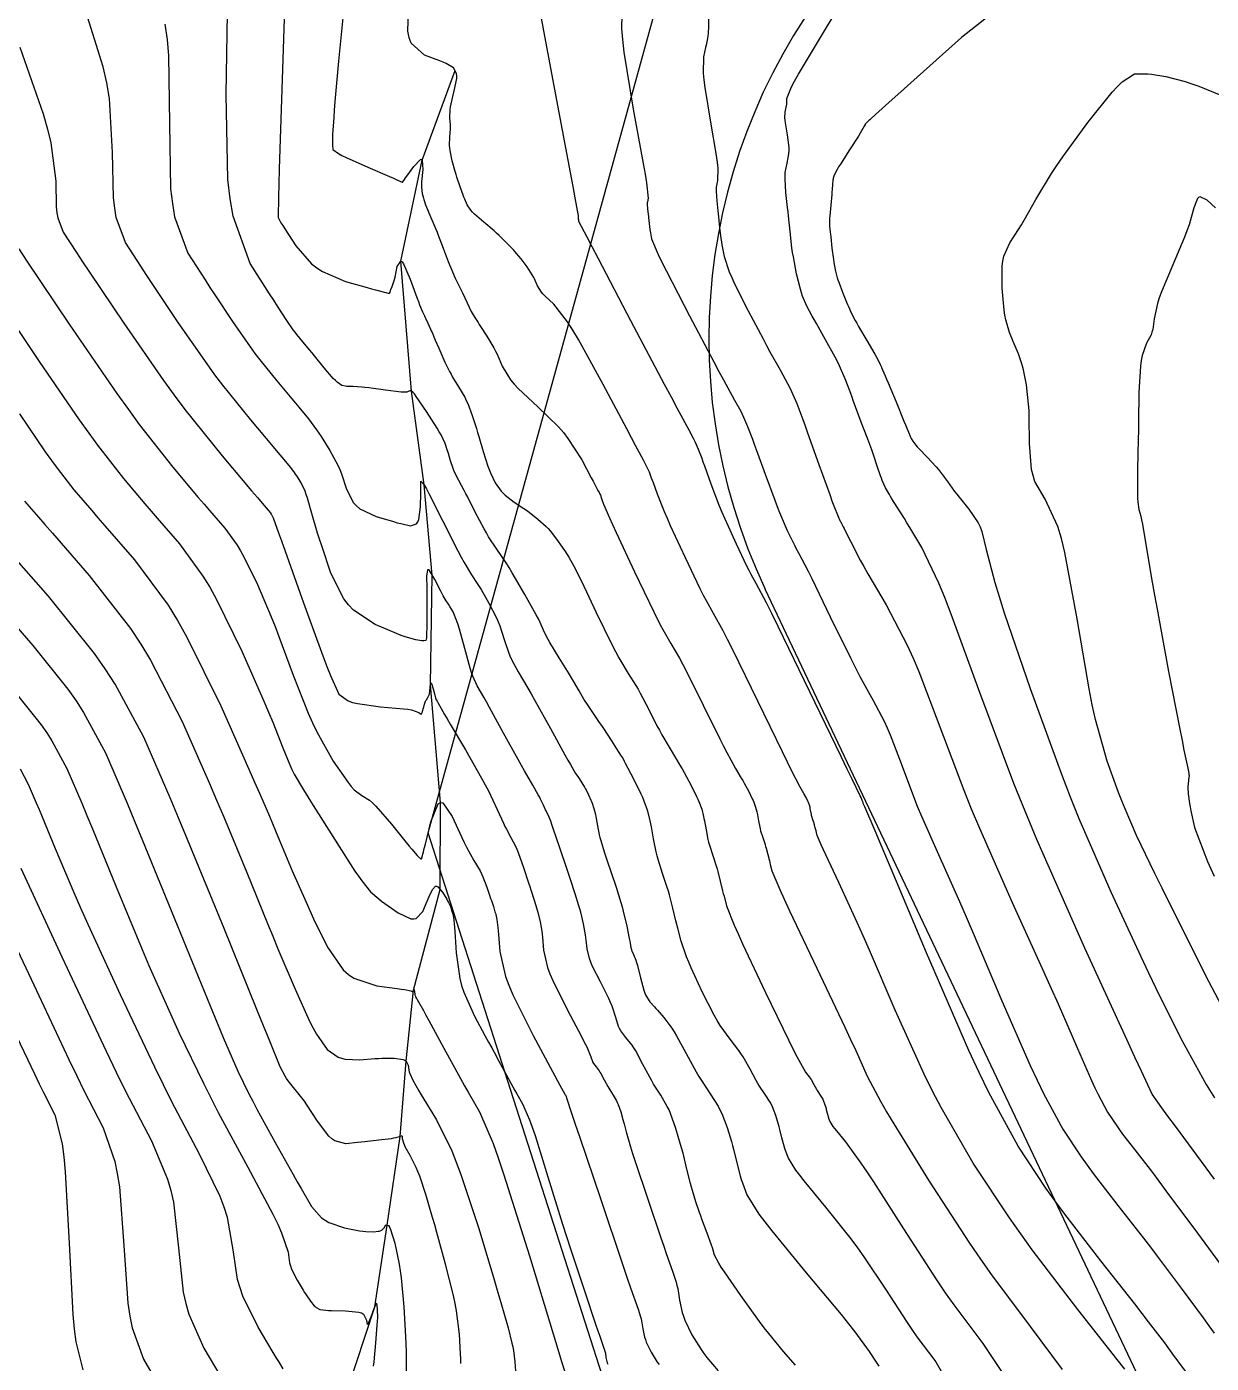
# Model space of a CAD drawing. Header units: metres. Extents: x 837475 to 838479, y 1189012 to 1191015.
# Drawn here: x 837683 to 837764.1, y 1190021.7 to 1190113.1 of the extents above; entities that cross this region are included whole.
import ezdxf

# ---------------------------------------------------------------- set-up
doc = ezdxf.new("R2010")
doc.units = ezdxf.units.M
doc.header["$LTSCALE"] = 0.3
for name, color, linetype in [('CORREDORVIA', 70, 'Continuous'), ('COTAS 10', 1, 'Continuous'), ('COTAS INT', 252, 'Continuous'), ('DRENAJE', 5, 'Continuous'), ('VIA2', 121, 'Continuous')]:
    doc.layers.add(name, color=color, linetype=linetype)

msp = doc.modelspace()

# ---------------------------------------------------------------- linework, layer by layer
at = {"layer": 'CORREDORVIA'}
msp.add_lwpolyline([(837910.67578, 1191000.96488), (838157.033, 1190996.193), (838237.174, 1190821.339), (838237.001, 1190602.875), (838240.0305, 1190437.1985), (838223.5365, 1190366.2715), (838212.196, 1190288.9195), (838227.642, 1189916.876), (838080.482, 1189451.8445), (837860.4834, 1189307.12351), (837593.19071, 1189234.39948), (837744.4868, 1189686.6093), (837750.277, 1189933.973), (837710.4905, 1190057.959), (837731.595, 1190134.414), (837885.383, 1190229.429), (837983.18356, 1190344.11971), (837817.55386, 1190502.18733), (837798.03286, 1190660.16958), (837963.57418, 1190795.98182)], close=True, dxfattribs=at)
at = {"layer": 'COTAS 10'}
for points in [[(837692.484, 1190113.311), (837692.623, 1190112.263), (837692.726, 1190111.143), (837692.787, 1190106.508), (837692.872, 1190102.048), (837692.989, 1190101.038), (837693.146, 1190100.125), (837694.053, 1190097.643), (837695.234, 1190095.801), (837695.564, 1190095.293), (837695.896, 1190094.785), (837697.108, 1190092.957), (837698.316, 1190091.225), (837698.645, 1190090.777), (837698.972, 1190090.344), (837700.135, 1190088.893), (837701.166, 1190087.668), (837701.41, 1190087.376), (837701.636, 1190087.105), (837702.303, 1190086.296), (837702.863, 1190085.555), (837703.022, 1190085.326), (837703.182, 1190085.088), (837703.774, 1190084.142), (837704.313, 1190083.121), (837704.44, 1190082.834), (837704.557, 1190082.546), (837704.898, 1190081.493), (837705.381, 1190080.558), (837705.588, 1190080.344), (837705.826, 1190080.15), (837706.948, 1190079.611), (837708.115, 1190079.263), (837708.381, 1190079.189), (837708.622, 1190079.125), (837709.288, 1190078.974), (837709.7, 1190079.122), (837709.781, 1190079.246), (837709.848, 1190079.406), (837709.971, 1190080.287), (837709.994, 1190081.235), (837709.998, 1190081.438), (837710, 1190081.615), (837710, 1190082.041), (837710.226, 1190081.777), (837710.371, 1190081.52), (837710.552, 1190081.182), (837711.504, 1190079.295), (837712.527, 1190077.265), (837712.752, 1190076.836), (837712.952, 1190076.466), (837713.465, 1190075.613), (837713.86, 1190075.028), (837713.986, 1190074.827), (837714.119, 1190074.609), (837714.659, 1190073.681), (837715.175, 1190072.67), (837715.293, 1190072.4), (837715.4, 1190072.134), (837715.698, 1190071.208), (837715.984, 1190070.32), (837716.084, 1190070.078), (837716.193, 1190069.837), (837716.663, 1190068.981), (837717.322, 1190067.871), (837717.551, 1190067.47), (837717.8, 1190067.03), (837718.866, 1190065.101), (837719.858, 1190063.297), (837720.059, 1190062.936), (837720.23, 1190062.633), (837720.581, 1190062.039), (837720.735, 1190061.816), (837720.781, 1190061.747), (837720.829, 1190061.676), (837721.012, 1190061.394), (837721.2, 1190061.083), (837721.251, 1190060.994), (837721.302, 1190060.903), (837721.479, 1190060.563), (837721.64, 1190060.208), (837721.68, 1190060.107), (837721.717, 1190060.005), (837721.836, 1190059.63), (837721.938, 1190059.215), (837721.965, 1190059.089), (837721.991, 1190058.957), (837722.081, 1190058.44), (837722.205, 1190057.833), (837722.252, 1190057.645), (837722.306, 1190057.448), (837722.546, 1190056.665), (837722.839, 1190055.783), (837722.926, 1190055.523), (837723.015, 1190055.257), (837723.356, 1190054.242), (837723.684, 1190053.189), (837723.765, 1190052.9), (837723.842, 1190052.612), (837724.085, 1190051.579), (837724.259, 1190050.731), (837724.293, 1190050.56), (837724.32, 1190050.416), (837724.368, 1190050.126), (837724.401, 1190049.985), (837724.419, 1190049.936), (837724.442, 1190049.882), (837724.557, 1190049.651), (837724.714, 1190049.247), (837724.763, 1190049.084), (837724.814, 1190048.899), (837725.02, 1190048.047), (837725.253, 1190047.19), (837725.322, 1190047.002), (837725.392, 1190046.835), (837725.66, 1190046.408), (837725.979, 1190046.066), (837726.082, 1190045.952), (837726.191, 1190045.83), (837726.636, 1190045.32), (837727.164, 1190044.6), (837727.325, 1190044.345), (837727.493, 1190044.067), (837728.154, 1190042.861), (837728.834, 1190041.609), (837729.015, 1190041.301), (837729.192, 1190041.01), (837729.802, 1190040.098), (837730.337, 1190039.259), (837730.465, 1190039.014), (837730.586, 1190038.763), (837730.953, 1190037.811), (837731.245, 1190036.836), (837731.319, 1190036.572), (837731.39, 1190036.31), (837731.619, 1190035.382), (837731.852, 1190034.49), (837731.926, 1190034.251), (837732.003, 1190034.015), (837732.312, 1190033.188), (837733.138, 1190031.882), (837733.54, 1190031.344), (837734.017, 1190030.728), (837736.369, 1190027.868), (837738.762, 1190024.996), (837739.264, 1190024.374), (837739.698, 1190023.827), (837740.688, 1190022.476), (837741.206, 1190021.678), (837741.342, 1190021.48)], [(837762.477, 1190020.911), (837761.925, 1190021.675), (837761.758, 1190021.904), (837761.585, 1190022.14), (837760.911, 1190023.059), (837759.804, 1190024.508), (837759.358, 1190025.08), (837758.853, 1190025.725), (837756.523, 1190028.67), (837753.999, 1190031.959), (837753.37, 1190032.821), (837752.773, 1190033.662), (837750.868, 1190036.523), (837748.868, 1190040.208), (837748.21, 1190041.569), (837747.507, 1190043.078), (837744.591, 1190049.755), (837741.991, 1190055.936), (837741.488, 1190057.132), (837741.078, 1190058.104), (837740.378, 1190059.755), (837740.297, 1190059.938), (837740.277, 1190059.986), (837740.258, 1190060.032), (837740.199, 1190060.189), (837740.148, 1190060.325), (837740.133, 1190060.359), (837740.119, 1190060.391), (837740.067, 1190060.49), (837739.507, 1190061.636), (837739.172, 1190062.327), (837738.759, 1190063.181), (837736.621, 1190067.615), (837734.447, 1190072.094), (837734.013, 1190072.976), (837733.651, 1190073.703), (837732.948, 1190075.035), (837732.599, 1190075.642), (837732.461, 1190075.911), (837732.304, 1190076.224), (837731.587, 1190077.722), (837730.815, 1190079.436), (837730.624, 1190079.886), (837730.443, 1190080.326), (837729.87, 1190081.823), (837729.427, 1190083.057), (837729.328, 1190083.331), (837729.239, 1190083.575), (837729.002, 1190084.209), (837728.798, 1190084.678), (837728.73, 1190084.819), (837728.657, 1190084.964), (837728.351, 1190085.525), (837727.535, 1190087.031), (837727.141, 1190087.771), (837726.673, 1190088.652), (837724.377, 1190093.002), (837722.144, 1190097.249), (837721.717, 1190098.064), (837721.373, 1190098.723), (837720.819, 1190099.803), (837720.808, 1190099.863), (837720.805, 1190099.88), (837720.803, 1190099.896), (837720.796, 1190099.954), (837720.79, 1190100.009), (837720.789, 1190100.025), (837720.787, 1190100.04), (837720.781, 1190100.093), (837720.778, 1190100.142), (837720.778, 1190100.153), (837720.779, 1190100.164), (837720.786, 1190100.198), (837720.565, 1190101.43), (837720.422, 1190102.196), (837720.244, 1190103.147), (837719.307, 1190108.115), (837718.36, 1190113.109), (837718.176, 1190114.076)], [(837766.788, 1190042.345), (837763.922, 1190047.784), (837761.296, 1190053.027), (837760.726, 1190054.176), (837760.225, 1190055.195), (837758.982, 1190057.784), (837758.188, 1190059.619), (837757.969, 1190060.161), (837757.751, 1190060.719), (837756.965, 1190062.861), (837756.174, 1190065.72), (837755.951, 1190066.729), (837755.727, 1190067.833), (837754.908, 1190072.61), (837754.069, 1190077.148), (837753.833, 1190078.102), (837753.595, 1190078.924), (837752.724, 1190080.803), (837752.022, 1190082.01), (837751.892, 1190082.41), (837751.789, 1190082.838), (837751.647, 1190084.621), (837751.637, 1190086.433), (837751.618, 1190086.879), (837751.592, 1190087.301), (837751.436, 1190088.625), (837751.23, 1190089.66), (837751.172, 1190089.9), (837751.114, 1190090.12), (837750.901, 1190090.744), (837750.674, 1190091.268), (837750.607, 1190091.425), (837750.538, 1190091.587), (837750.273, 1190092.214), (837750.028, 1190093.078), (837749.972, 1190093.389), (837749.92, 1190093.732), (837749.775, 1190095.23), (837749.788, 1190096.745), (837749.836, 1190097.098), (837749.904, 1190097.422), (837750.311, 1190098.353), (837750.908, 1190099.258), (837751.096, 1190099.567), (837751.293, 1190099.9), (837752.087, 1190101.312), (837753.153, 1190103.079), (837753.522, 1190103.636), (837753.923, 1190104.223), (837755.64, 1190106.586), (837757.303, 1190108.651), (837757.671, 1190109.049), (837757.998, 1190109.372), (837758.842, 1190109.914), (837759.524, 1190109.918), (837759.749, 1190109.901), (837759.99, 1190109.877), (837760.99, 1190109.729), (837762.312, 1190109.381), (837762.756, 1190109.232), (837763.234, 1190109.059), (837765.241, 1190108.244)], [(837682.521, 1190086.632), (837684.295, 1190084.043), (837684.715, 1190083.452), (837685.104, 1190082.916), (837686.255, 1190081.435), (837687.467, 1190080.019), (837687.896, 1190079.524), (837688.365, 1190078.984), (837690.395, 1190076.661), (837692.695, 1190073.537), (837693.334, 1190072.492), (837693.974, 1190071.369), (837696.296, 1190066.661), (837698.224, 1190062.328), (837698.617, 1190061.44), (837698.948, 1190060.687), (837699.635, 1190059.098), (837700.049, 1190058.096), (837700.209, 1190057.714), (837700.388, 1190057.287), (837701.2, 1190055.368), (837702.139, 1190053.219), (837702.399, 1190052.648), (837702.658, 1190052.087), (837703.597, 1190050.144), (837704.686, 1190048.596), (837705.041, 1190048.283), (837705.42, 1190048.021), (837706.981, 1190047.493), (837708.379, 1190047.319), (837708.655, 1190047.279), (837708.882, 1190047.244), (837709.303, 1190047.147), (837709.397, 1190047.11), (837709.419, 1190047.112), (837709.439, 1190047.12), (837709.495, 1190047.193), (837709.534, 1190047.242), (837709.542, 1190047.235), (837709.549, 1190047.219), (837709.567, 1190047.087), (837709.585, 1190046.917), (837709.592, 1190046.878), (837709.601, 1190046.841), (837709.639, 1190046.738), (837709.696, 1190046.637), (837709.717, 1190046.602), (837709.739, 1190046.564), (837709.836, 1190046.404), (837710.169, 1190045.808), (837710.34, 1190045.495), (837710.545, 1190045.119), (837711.569, 1190043.225), (837712.701, 1190041.153), (837712.975, 1190040.664), (837713.231, 1190040.211), (837714.01, 1190038.88), (837714.94, 1190036.706), (837715.29, 1190035.721), (837715.681, 1190034.57), (837717.43, 1190029.03), (837719.059, 1190023.674), (837719.374, 1190022.638), (837719.631, 1190021.797), (837720.067, 1190020.375)], [(837700.581, 1190021.282), (837700.265, 1190021.793), (837700.096, 1190022.073), (837699.891, 1190022.414), (837698.854, 1190024.149), (837697.822, 1190026.252), (837697.62, 1190026.826), (837697.454, 1190027.396), (837697.157, 1190029.423), (837696.767, 1190031.647), (837696.543, 1190032.342), (837696.267, 1190033.071), (837694.852, 1190035.989), (837692.959, 1190039.57), (837692.383, 1190040.716), (837691.785, 1190041.93), (837689.436, 1190046.876), (837687.234, 1190051.685), (837686.729, 1190052.814), (837686.269, 1190053.854), (837684.983, 1190056.876), (837684.098, 1190059.041), (837683.89, 1190059.54), (837683.699, 1190059.997), (837683.143, 1190061.285), (837682.585, 1190062.319)]]:
    msp.add_lwpolyline(points, dxfattribs=at)
at = {"layer": 'COTAS INT'}
for points in [[(837750.941, 1190115.522), (837747.008, 1190112.402), (837743.533, 1190109.301), (837742.837, 1190108.678), (837742.256, 1190108.158), (837741.119, 1190107.129), (837740.793, 1190106.824), (837740.723, 1190106.76), (837740.662, 1190106.705), (837740.515, 1190106.577), (837740.435, 1190106.495), (837740.415, 1190106.469), (837740.397, 1190106.441), (837740.342, 1190106.325), (837740.158, 1190105.998), (837740.058, 1190105.837), (837739.938, 1190105.645), (837739.327, 1190104.698), (837738.711, 1190103.737), (837738.588, 1190103.537), (837738.484, 1190103.366), (837738.281, 1190102.985), (837738.221, 1190102.772), (837738.209, 1190102.707), (837738.198, 1190102.639), (837738.174, 1190102.369), (837738.146, 1190101.972), (837738.133, 1190101.823), (837738.118, 1190101.657), (837738.045, 1190100.919), (837737.98, 1190100.182), (837737.969, 1190100.017), (837737.963, 1190099.87), (837737.968, 1190099.478), (837738.01, 1190099.078), (837738.026, 1190098.925), (837738.045, 1190098.754), (837738.131, 1190097.984), (837738.229, 1190097.2), (837738.254, 1190097.02), (837738.28, 1190096.855), (837738.367, 1190096.394), (837738.493, 1190095.958), (837738.543, 1190095.809), (837738.599, 1190095.648), (837738.855, 1190094.967), (837739.127, 1190094.287), (837739.193, 1190094.127), (837739.255, 1190093.979), (837739.449, 1190093.545), (837739.715, 1190093.039), (837739.823, 1190092.845), (837739.945, 1190092.628), (837740.513, 1190091.652), (837741.06, 1190090.716), (837741.169, 1190090.526), (837741.26, 1190090.364), (837741.437, 1190090.028), (837741.497, 1190089.884), (837741.514, 1190089.844), (837741.532, 1190089.804), (837741.598, 1190089.66), (837741.781, 1190089.234), (837741.872, 1190089.016), (837741.98, 1190088.755), (837742.518, 1190087.452), (837743.055, 1190086.145), (837743.163, 1190085.882), (837743.253, 1190085.661), (837743.434, 1190085.219), (837743.509, 1190085.051), (837743.532, 1190085.003), (837743.557, 1190084.954), (837743.657, 1190084.773), (837743.875, 1190084.492), (837743.974, 1190084.381), (837744.089, 1190084.255), (837744.645, 1190083.678), (837745.263, 1190083.013), (837745.418, 1190082.832), (837745.565, 1190082.651), (837746.036, 1190082.011), (837746.519, 1190081.337), (837746.674, 1190081.136), (837746.838, 1190080.929), (837747.504, 1190080.128), (837748.128, 1190079.193), (837748.264, 1190078.9), (837748.385, 1190078.593), (837748.691, 1190077.365), (837749.274, 1190075.099), (837749.57, 1190074.138), (837749.924, 1190073.033), (837751.687, 1190067.838), (837753.839, 1190061.971), (837754.437, 1190060.442), (837755.037, 1190058.955), (837757.212, 1190053.931), (837759.272, 1190049.505), (837759.798, 1190048.396), (837760.306, 1190047.337), (837761.981, 1190043.931), (837763.75, 1190040.747), (837764.317, 1190039.828)], [(837735.642, 1190021.547), (837734.807, 1190022.473), (837733.808, 1190023.696), (837733.498, 1190024.098), (837733.174, 1190024.528), (837731.885, 1190026.311), (837730.77, 1190027.926), (837730.556, 1190028.251), (837730.382, 1190028.523), (837730.096, 1190029.06), (837730.006, 1190029.409), (837729.956, 1190029.562), (837729.896, 1190029.739), (837729.587, 1190030.582), (837729.237, 1190031.521), (837729.15, 1190031.758), (837729.069, 1190031.986), (837728.811, 1190032.726), (837728.579, 1190033.481), (837728.513, 1190033.717), (837728.447, 1190033.964), (837728.204, 1190034.958), (837727.939, 1190036.035), (837727.859, 1190036.335), (837727.777, 1190036.636), (837727.457, 1190037.731), (837727.091, 1190038.753), (837726.98, 1190039.008), (837726.864, 1190039.25), (837726.411, 1190040.024), (837725.928, 1190040.775), (837725.794, 1190041.003), (837725.66, 1190041.24), (837725.174, 1190042.169), (837724.702, 1190043.043), (837724.578, 1190043.246), (837724.455, 1190043.432), (837724.034, 1190043.961), (837723.68, 1190044.426), (837723.6, 1190044.572), (837723.527, 1190044.725), (837723.33, 1190045.338), (837723.079, 1190046.112), (837722.974, 1190046.367), (837722.852, 1190046.639), (837722.28, 1190047.768), (837721.73, 1190048.872), (837721.623, 1190049.128), (837721.535, 1190049.363), (837721.377, 1190050.033), (837721.319, 1190050.617), (837721.294, 1190050.797), (837721.264, 1190050.985), (837721.124, 1190051.731), (837720.935, 1190052.534), (837720.876, 1190052.758), (837720.812, 1190052.982), (837720.557, 1190053.8), (837720.229, 1190054.781), (837720.12, 1190055.108), (837720.003, 1190055.46), (837719.515, 1190056.932), (837719.062, 1190058.272), (837718.968, 1190058.541), (837718.886, 1190058.765), (837718.704, 1190059.205), (837718.598, 1190059.395), (837718.565, 1190059.462), (837718.53, 1190059.536), (837718.389, 1190059.852), (837718.183, 1190060.281), (837718.107, 1190060.424), (837718.023, 1190060.579), (837717.651, 1190061.228), (837717.087, 1190062.214), (837716.882, 1190062.581), (837716.655, 1190062.988), (837715.661, 1190064.797), (837714.695, 1190066.553), (837714.487, 1190066.927), (837714.304, 1190067.252), (837713.856, 1190068.02), (837713.553, 1190068.686), (837713.461, 1190068.947), (837713.366, 1190069.241), (837712.996, 1190070.579), (837712.634, 1190071.91), (837712.546, 1190072.199), (837712.462, 1190072.453), (837712.199, 1190073.086), (837711.986, 1190073.452), (837711.934, 1190073.538), (837711.884, 1190073.617), (837711.729, 1190073.847), (837711.526, 1190074.184), (837711.448, 1190074.33), (837711.359, 1190074.498), (837710.956, 1190075.298), (837710.585, 1190075.91), (837710.516, 1190075.961), (837710.462, 1190075.959), (837710.39, 1190075.525), (837710.407, 1190074.71), (837710.409, 1190074.469), (837710.411, 1190074.221), (837710.407, 1190073.271), (837710.398, 1190072.409), (837710.396, 1190072.217), (837710.394, 1190072.045), (837710.388, 1190071.593), (837710.378, 1190071.325), (837710.373, 1190071.27), (837710.367, 1190071.224), (837710.337, 1190071.123), (837710.211, 1190071.1), (837710.145, 1190071.103), (837710.064, 1190071.109), (837709.658, 1190071.164), (837708.931, 1190071.373), (837708.647, 1190071.478), (837708.328, 1190071.602), (837706.88, 1190072.218), (837705.391, 1190073.213), (837705.047, 1190073.576), (837704.731, 1190073.978), (837703.836, 1190075.744), (837703.21, 1190077.597), (837703.063, 1190078.053), (837702.929, 1190078.483), (837702.542, 1190079.832), (837702.237, 1190080.879), (837702.154, 1190081.12), (837702.072, 1190081.34), (837701.783, 1190081.956), (837701.503, 1190082.403), (837701.427, 1190082.516), (837701.352, 1190082.623), (837701.088, 1190082.973), (837700.51, 1190083.667), (837700.238, 1190083.991), (837699.916, 1190084.373), (837698.35, 1190086.229), (837696.441, 1190088.609), (837695.905, 1190089.321), (837695.364, 1190090.055), (837693.383, 1190092.898), (837691.61, 1190095.556), (837691.202, 1190096.174), (837690.829, 1190096.74), (837689.781, 1190098.359), (837689.15, 1190100.087), (837689.041, 1190100.722), (837688.959, 1190101.425), (837688.9, 1190104.53), (837688.678, 1190108.222), (837688.494, 1190109.295), (837688.256, 1190110.391), (837686.955, 1190114.53)], [(837700.663, 1190114.384), (837700.472, 1190108.841), (837700.298, 1190103.398), (837700.266, 1190102.349), (837700.243, 1190101.499), (837700.22, 1190100.085), (837700.421, 1190099.713), (837700.539, 1190099.521), (837700.683, 1190099.29), (837701.431, 1190098.133), (837702.515, 1190096.902), (837702.873, 1190096.625), (837703.255, 1190096.375), (837704.841, 1190095.703), (837706.312, 1190095.29), (837706.621, 1190095.204), (837706.888, 1190095.13), (837707.499, 1190094.962), (837707.765, 1190094.908), (837707.813, 1190094.906), (837707.852, 1190094.908), (837707.902, 1190094.961), (837707.91, 1190095.075), (837707.921, 1190095.115), (837707.937, 1190095.159), (837708.028, 1190095.353), (837708.153, 1190095.694), (837708.191, 1190095.832), (837708.23, 1190095.989), (837708.381, 1190096.713), (837708.615, 1190097.097), (837708.706, 1190097.04), (837708.809, 1190096.912), (837709.273, 1190095.859), (837709.729, 1190094.593), (837709.826, 1190094.331), (837709.911, 1190094.108), (837710.111, 1190093.618), (837710.24, 1190093.354), (837710.279, 1190093.272), (837710.319, 1190093.186), (837710.479, 1190092.845), (837710.659, 1190092.446), (837710.713, 1190092.324), (837710.769, 1190092.196), (837710.985, 1190091.693), (837711.223, 1190091.135), (837711.294, 1190090.973), (837711.366, 1190090.808), (837711.641, 1190090.182), (837711.96, 1190089.528), (837712.06, 1190089.345), (837712.165, 1190089.161), (837712.583, 1190088.487), (837713.001, 1190087.774), (837713.105, 1190087.565), (837713.203, 1190087.35), (837713.518, 1190086.533), (837713.804, 1190085.636), (837713.884, 1190085.371), (837713.966, 1190085.1), (837714.266, 1190084.059), (837714.577, 1190083.07), (837714.665, 1190082.83), (837714.755, 1190082.604), (837715.086, 1190081.913), (837715.492, 1190081.351), (837715.628, 1190081.207), (837715.775, 1190081.068), (837716.39, 1190080.606), (837717.054, 1190080.165), (837717.231, 1190080.04), (837717.406, 1190079.912), (837718.01, 1190079.439), (837718.561, 1190078.935), (837718.701, 1190078.789), (837718.836, 1190078.639), (837719.278, 1190078.075), (837719.657, 1190077.528), (837719.752, 1190077.389), (837719.842, 1190077.256), (837720.133, 1190076.824), (837720.578, 1190076.006), (837720.766, 1190075.629), (837720.982, 1190075.187), (837721.998, 1190073.052), (837723.063, 1190070.853), (837723.31, 1190070.371), (837723.537, 1190069.945), (837724.187, 1190068.868), (837724.713, 1190068.061), (837724.862, 1190067.805), (837725.013, 1190067.536), (837725.571, 1190066.446), (837726.155, 1190065.293), (837726.322, 1190064.984), (837726.492, 1190064.678), (837727.124, 1190063.609), (837727.729, 1190062.608), (837727.881, 1190062.345), (837728.027, 1190062.09), (837728.5, 1190061.218), (837728.872, 1190060.463), (837728.954, 1190060.28), (837729.027, 1190060.108), (837729.217, 1190059.583), (837729.342, 1190059.093), (837729.374, 1190058.943), (837729.406, 1190058.787), (837729.514, 1190058.175), (837729.646, 1190057.508), (837729.693, 1190057.318), (837729.745, 1190057.126), (837729.971, 1190056.412), (837730.206, 1190055.698), (837730.264, 1190055.506), (837730.319, 1190055.316), (837730.491, 1190054.649), (837730.65, 1190053.994), (837730.696, 1190053.812), (837730.743, 1190053.629), (837730.921, 1190052.963), (837731.441, 1190051.648), (837731.703, 1190051.056), (837732.016, 1190050.365), (837733.575, 1190047.045), (837735.149, 1190043.796), (837735.472, 1190043.15), (837735.746, 1190042.614), (837736.327, 1190041.593), (837736.574, 1190041.279), (837736.636, 1190041.188), (837736.697, 1190041.096), (837736.896, 1190040.75), (837737.075, 1190040.421), (837737.122, 1190040.341), (837737.168, 1190040.265), (837737.328, 1190040.026), (837737.468, 1190039.806), (837737.502, 1190039.742), (837737.534, 1190039.676), (837737.63, 1190039.426), (837737.706, 1190039.171), (837737.726, 1190039.102), (837737.744, 1190039.033), (837737.804, 1190038.79), (837737.865, 1190038.556), (837737.905, 1190038.432), (837737.986, 1190038.215), (837738.202, 1190037.873), (837738.307, 1190037.732), (837738.433, 1190037.571), (837739.049, 1190036.821), (837740.111, 1190035.373), (837740.518, 1190034.772), (837740.973, 1190034.083), (837743.022, 1190030.871), (837745.294, 1190027.368), (837745.889, 1190026.495), (837746.47, 1190025.666), (837748.446, 1190023.022), (837750.104, 1190020.562)], [(837758.181, 1190021.262), (837757.662, 1190021.936), (837754.968, 1190025.356), (837751.842, 1190029.441), (837751.049, 1190030.534), (837750.288, 1190031.61), (837747.804, 1190035.356), (837745.597, 1190039.174), (837745.011, 1190040.295), (837744.435, 1190041.444), (837742.448, 1190045.824), (837740.692, 1190049.941), (837740.262, 1190050.924), (837739.858, 1190051.839), (837738.602, 1190054.576), (837737.71, 1190056.462), (837737.535, 1190056.84), (837737.39, 1190057.155), (837737.129, 1190057.775), (837737.073, 1190057.985), (837737.043, 1190058.101), (837736.993, 1190058.308), (837736.938, 1190058.519), (837736.921, 1190058.579), (837736.903, 1190058.64), (837736.828, 1190058.865), (837736.757, 1190059.091), (837736.741, 1190059.152), (837736.726, 1190059.212), (837736.684, 1190059.423), (837736.65, 1190059.616), (837736.64, 1190059.666), (837736.629, 1190059.713), (837736.59, 1190059.868), (837736.53, 1190060.034), (837736.507, 1190060.089), (837736.481, 1190060.146), (837736.363, 1190060.385), (837736.214, 1190060.661), (837736.167, 1190060.742), (837736.119, 1190060.825), (837735.928, 1190061.141), (837735.363, 1190062.237), (837735.079, 1190062.812), (837734.74, 1190063.504), (837733.055, 1190066.982), (837731.346, 1190070.485), (837730.992, 1190071.192), (837730.689, 1190071.785), (837730.027, 1190072.98), (837729.534, 1190073.837), (837729.339, 1190074.218), (837729.117, 1190074.661), (837728.103, 1190076.778), (837727.091, 1190078.983), (837726.87, 1190079.48), (837726.675, 1190079.929), (837726.187, 1190081.143), (837725.909, 1190081.917), (837725.847, 1190082.088), (837725.792, 1190082.241), (837725.643, 1190082.638), (837725.515, 1190082.933), (837725.473, 1190083.021), (837725.427, 1190083.112), (837725.235, 1190083.464), (837724.683, 1190084.484), (837724.411, 1190084.996), (837724.086, 1190085.608), (837722.482, 1190088.648), (837720.778, 1190091.735), (837720.392, 1190092.377), (837720.042, 1190092.926), (837719.086, 1190094.14), (837718.481, 1190094.705), (837718.353, 1190094.845), (837718.242, 1190094.978), (837717.985, 1190095.401), (837717.822, 1190095.775), (837717.771, 1190095.877), (837717.718, 1190095.979), (837717.505, 1190096.341), (837717.267, 1190096.698), (837717.197, 1190096.796), (837717.127, 1190096.893), (837716.86, 1190097.242), (837716.543, 1190097.619), (837716.44, 1190097.734), (837716.331, 1190097.854), (837715.886, 1190098.326), (837715.347, 1190098.852), (837715.179, 1190099.005), (837715.004, 1190099.162), (837714.305, 1190099.756), (837713.672, 1190100.315), (837713.539, 1190100.448), (837713.424, 1190100.573), (837713.159, 1190100.95), (837712.997, 1190101.33), (837712.946, 1190101.458), (837712.893, 1190101.596), (837712.681, 1190102.173), (837712.461, 1190102.835), (837712.402, 1190103.026), (837712.344, 1190103.219), (837712.145, 1190103.946), (837712.003, 1190104.654), (837711.981, 1190104.836), (837711.966, 1190105.012), (837711.978, 1190105.597), (837712.016, 1190106.128), (837712.019, 1190106.269), (837712.017, 1190106.409), (837711.984, 1190106.892), (837711.997, 1190107.46), (837712.024, 1190107.652), (837712.062, 1190107.86), (837712.286, 1190108.74), (837712.455, 1190109.58), (837712.459, 1190109.762), (837712.443, 1190109.924), (837712.231, 1190110.327), (837711.723, 1190110.618), (837711.522, 1190110.709), (837711.293, 1190110.803), (837710.249, 1190111.18), (837709.342, 1190112.004), (837709.201, 1190112.381), (837709.108, 1190112.822), (837709.169, 1190114.952)], [(837723.768, 1190114.878), (837723.725, 1190113.001), (837723.792, 1190112.25), (837723.892, 1190111.398), (837724.535, 1190107.489), (837725.215, 1190103.778), (837725.339, 1190103.053), (837725.435, 1190102.458), (837725.547, 1190101.398), (837725.498, 1190101.159), (837725.493, 1190101.082), (837725.491, 1190100.999), (837725.513, 1190100.659), (837725.557, 1190100.281), (837725.569, 1190100.175), (837725.58, 1190100.067), (837725.619, 1190099.672), (837725.667, 1190099.265), (837725.684, 1190099.151), (837725.703, 1190099.035), (837725.784, 1190098.61), (837726.239, 1190097.54), (837726.493, 1190097.018), (837726.803, 1190096.398), (837728.387, 1190093.341), (837730.043, 1190090.21), (837730.4, 1190089.543), (837730.711, 1190088.963), (837731.467, 1190087.587), (837731.888, 1190086.816), (837731.988, 1190086.617), (837732.081, 1190086.424), (837732.361, 1190085.779), (837732.686, 1190084.909), (837732.808, 1190084.574), (837732.945, 1190084.198), (837733.553, 1190082.503), (837734.211, 1190080.722), (837734.379, 1190080.292), (837734.54, 1190079.89), (837735.071, 1190078.665), (837735.491, 1190077.788), (837735.583, 1190077.604), (837735.664, 1190077.446), (837735.868, 1190077.091), (837736.28, 1190076.311), (837736.492, 1190075.885), (837736.746, 1190075.368), (837738.02, 1190072.743), (837739.414, 1190069.909), (837739.744, 1190069.26), (837740.05, 1190068.67), (837740.956, 1190067.028), (837741.703, 1190065.6), (837741.91, 1190065.145), (837742.116, 1190064.664), (837742.859, 1190062.71), (837743.703, 1190060.464), (837743.973, 1190059.798), (837744.258, 1190059.113), (837745.421, 1190056.481), (837746.857, 1190053.271), (837747.315, 1190052.222), (837747.798, 1190051.103), (837749.762, 1190046.481), (837751.699, 1190042.045), (837752.166, 1190041.043), (837752.604, 1190040.139), (837753.932, 1190037.69), (837755.198, 1190035.789), (837755.595, 1190035.23), (837756.013, 1190034.657), (837757.69, 1190032.472), (837759.456, 1190030.219), (837759.93, 1190029.604), (837760.397, 1190028.992), (837762.029, 1190026.812), (837763.531, 1190024.766), (837763.915, 1190024.239), (837764.287, 1190023.729)], [(837764.304, 1190034.265), (837761.636, 1190037.889), (837761.124, 1190038.586), (837760.711, 1190039.149), (837760.039, 1190040.077), (837759.316, 1190041.647), (837758.87, 1190042.616), (837758.319, 1190043.816), (837755.442, 1190050.077), (837752.157, 1190057.516), (837751.347, 1190059.458), (837750.581, 1190061.349), (837748.177, 1190067.753), (837746.29, 1190072.942), (837745.85, 1190074.066), (837745.445, 1190075.055), (837744.283, 1190077.5), (837743.459, 1190078.873), (837743.267, 1190079.187), (837743.092, 1190079.472), (837742.592, 1190080.26), (837742.23, 1190080.828), (837742.142, 1190080.975), (837742.059, 1190081.116), (837741.801, 1190081.588), (837741.578, 1190082.08), (837741.517, 1190082.235), (837741.456, 1190082.398), (837741.235, 1190083.051), (837741.002, 1190083.765), (837740.932, 1190083.966), (837740.859, 1190084.168), (837740.58, 1190084.908), (837740.293, 1190085.653), (837740.139, 1190086.063), (837739.593, 1190087.565), (837739.508, 1190087.793), (837739.42, 1190088.026), (837739.079, 1190088.92), (837738.647, 1190089.916), (837738.503, 1190090.213), (837738.348, 1190090.521), (837737.699, 1190091.71), (837737.064, 1190092.826), (837736.917, 1190093.087), (837736.783, 1190093.327), (837736.406, 1190094.02), (837736.122, 1190094.697), (837736.046, 1190094.927), (837735.971, 1190095.175), (837735.713, 1190096.224), (837735.493, 1190097.378), (837735.442, 1190097.692), (837735.396, 1190098.004), (837735.265, 1190099.108), (837735.16, 1190100.182), (837735.129, 1190100.474), (837735.097, 1190100.764), (837734.979, 1190101.791), (837734.918, 1190102.715), (837734.923, 1190102.939), (837734.937, 1190103.15), (837735.069, 1190103.799), (837735.189, 1190104.436), (837735.196, 1190104.64), (837735.192, 1190104.856), (837735.084, 1190105.735), (837734.95, 1190106.554), (837734.929, 1190106.732), (837734.915, 1190106.889), (837734.924, 1190107.283), (837734.972, 1190107.505), (837734.983, 1190107.554), (837734.992, 1190107.598), (837735.019, 1190107.712), (837735.034, 1190107.839), (837735.036, 1190107.892), (837735.038, 1190107.951), (837735.038, 1190108.228), (837735.368, 1190109.028), (837735.578, 1190109.418), (837735.838, 1190109.881), (837737.206, 1190112.16), (837738.627, 1190114.521)], [(837746.325, 1190019.876), (837745.185, 1190021.855), (837743.972, 1190023.478), (837743.615, 1190023.988), (837743.25, 1190024.523), (837741.855, 1190026.673), (837740.336, 1190028.955), (837739.891, 1190029.573), (837739.436, 1190030.185), (837737.709, 1190032.345), (837736.225, 1190034.15), (837735.924, 1190034.538), (837735.67, 1190034.878), (837735.149, 1190035.702), (837734.954, 1190036.223), (837734.905, 1190036.372), (837734.859, 1190036.523), (837734.712, 1190037.086), (837734.567, 1190037.671), (837734.522, 1190037.837), (837734.476, 1190038.004), (837734.291, 1190038.619), (837734.06, 1190039.22), (837733.984, 1190039.378), (837733.902, 1190039.533), (837733.565, 1190040.062), (837733.18, 1190040.637), (837733.068, 1190040.821), (837732.954, 1190041.015), (837732.525, 1190041.805), (837732.045, 1190042.64), (837731.899, 1190042.862), (837731.747, 1190043.08), (837731.154, 1190043.837), (837730.477, 1190044.782), (837730.273, 1190045.118), (837730.063, 1190045.487), (837729.242, 1190047.091), (837728.496, 1190048.727), (837728.332, 1190049.117), (837728.187, 1190049.479), (837727.818, 1190050.557), (837727.578, 1190051.45), (837727.515, 1190051.696), (837727.453, 1190051.941), (837727.24, 1190052.82), (837727.009, 1190053.715), (837726.935, 1190053.97), (837726.858, 1190054.228), (837726.542, 1190055.186), (837726.239, 1190056.144), (837726.17, 1190056.402), (837726.107, 1190056.657), (837725.929, 1190057.551), (837725.784, 1190058.373), (837725.742, 1190058.581), (837725.698, 1190058.782), (837725.53, 1190059.44), (837725.276, 1190060.145), (837725.177, 1190060.376), (837725.067, 1190060.621), (837724.568, 1190061.635), (837724.009, 1190062.71), (837723.935, 1190062.851), (837723.808, 1190063.092), (837723.683, 1190063.289), (837723.61, 1190063.403), (837723.52, 1190063.544), (837723.058, 1190064.267), (837722.513, 1190065.106), (837722.371, 1190065.32), (837722.233, 1190065.526), (837721.766, 1190066.201), (837721.354, 1190066.807), (837721.25, 1190066.968), (837721.151, 1190067.126), (837720.831, 1190067.676), (837720.446, 1190068.347), (837720.306, 1190068.582), (837720.151, 1190068.838), (837719.47, 1190069.941), (837718.833, 1190070.988), (837718.707, 1190071.208), (837718.601, 1190071.399), (837718.4, 1190071.837), (837718.166, 1190072.359), (837718.041, 1190072.602), (837717.889, 1190072.888), (837717.119, 1190074.276), (837716.252, 1190075.766), (837716.038, 1190076.116), (837715.836, 1190076.438), (837715.201, 1190077.378), (837714.636, 1190078.224), (837714.478, 1190078.487), (837714.319, 1190078.763), (837713.739, 1190079.867), (837713.209, 1190080.927), (837713.082, 1190081.175), (837712.962, 1190081.405), (837712.601, 1190082.071), (837712.326, 1190082.607), (837712.261, 1190082.754), (837712.201, 1190082.9), (837712.023, 1190083.424), (837711.879, 1190083.923), (837711.84, 1190084.053), (837711.802, 1190084.18), (837711.665, 1190084.61), (837711.386, 1190085.194), (837711.258, 1190085.419), (837711.108, 1190085.67), (837710.383, 1190086.804), (837709.685, 1190087.822), (837709.553, 1190088), (837709.447, 1190088.132), (837709.282, 1190088.237), (837709.026, 1190088.124), (837708.861, 1190088.12), (837708.657, 1190088.128), (837707.581, 1190088.255), (837706.427, 1190088.417), (837706.173, 1190088.448), (837705.947, 1190088.472), (837705.369, 1190088.508), (837705.01, 1190088.515), (837704.922, 1190088.521), (837704.84, 1190088.53), (837704.587, 1190088.576), (837704.268, 1190088.798), (837704.144, 1190088.917), (837704.005, 1190089.061), (837703.377, 1190089.792), (837702.71, 1190090.607), (837702.548, 1190090.805), (837702.394, 1190090.99), (837701.92, 1190091.558), (837701.503, 1190092.079), (837701.385, 1190092.234), (837701.267, 1190092.395), (837700.834, 1190093.017), (837700.182, 1190094.014), (837699.926, 1190094.412), (837699.638, 1190094.862), (837698.324, 1190096.926), (837697.142, 1190100.163), (837696.936, 1190101.353), (837696.784, 1190102.67), (837696.674, 1190108.487), (837696.773, 1190114.064)], [(837704.645, 1190113.735), (837704.361, 1190110.781), (837704.118, 1190108.01), (837704.07, 1190107.426), (837704.03, 1190106.922), (837703.954, 1190105.763), (837703.944, 1190105.216), (837703.945, 1190105.097), (837703.948, 1190104.993), (837703.973, 1190104.736), (837704.36, 1190104.449), (837704.593, 1190104.327), (837704.879, 1190104.186), (837706.362, 1190103.52), (837707.842, 1190102.885), (837708.125, 1190102.763), (837708.355, 1190102.665), (837708.728, 1190102.506), (837708.742, 1190102.503), (837708.745, 1190102.503), (837708.748, 1190102.504), (837708.754, 1190102.511), (837708.872, 1190102.679), (837708.945, 1190102.782), (837709.036, 1190102.909), (837709.509, 1190103.57), (837709.961, 1190104.038), (837710.037, 1190104.043), (837710.093, 1190103.994), (837710.12, 1190103.367), (837710.048, 1190102.517), (837710.041, 1190102.327), (837710.04, 1190102.157), (837710.085, 1190101.708), (837710.17, 1190101.397), (837710.195, 1190101.314), (837710.22, 1190101.232), (837710.315, 1190100.949), (837710.442, 1190100.622), (837710.487, 1190100.514), (837710.537, 1190100.397), (837710.756, 1190099.911), (837711.023, 1190099.286), (837711.104, 1190099.083), (837711.188, 1190098.866), (837711.516, 1190097.974), (837711.856, 1190097.065), (837711.947, 1190096.839), (837712.037, 1190096.623), (837712.351, 1190095.933), (837712.661, 1190095.297), (837712.749, 1190095.115), (837712.837, 1190094.93), (837713.159, 1190094.242), (837713.444, 1190093.647), (837713.509, 1190093.52), (837713.567, 1190093.411), (837713.725, 1190093.155), (837713.917, 1190092.883), (837713.997, 1190092.763), (837714.089, 1190092.624), (837714.517, 1190091.96), (837714.985, 1190091.162), (837715.102, 1190090.939), (837715.213, 1190090.714), (837715.571, 1190089.894), (837716.138, 1190088.965), (837716.381, 1190088.672), (837716.662, 1190088.364), (837717.991, 1190087.122), (837719.41, 1190085.75), (837719.749, 1190085.359), (837720.064, 1190084.964), (837721.005, 1190083.5), (837721.654, 1190082.27), (837721.785, 1190082.022), (837721.896, 1190081.815), (837722.119, 1190081.402), (837722.197, 1190081.26), (837722.215, 1190081.223), (837722.232, 1190081.187), (837722.284, 1190081.068), (837722.344, 1190080.907), (837722.367, 1190080.845), (837722.392, 1190080.776), (837722.504, 1190080.463), (837722.907, 1190079.533), (837723.116, 1190079.074), (837723.366, 1190078.529), (837724.62, 1190075.835), (837725.931, 1190073.097), (837726.217, 1190072.525), (837726.47, 1190072.032), (837727.107, 1190070.924), (837727.701, 1190069.923), (837727.927, 1190069.498), (837728.179, 1190069.01), (837729.313, 1190066.714), (837730.447, 1190064.399), (837730.701, 1190063.898), (837730.927, 1190063.458), (837731.526, 1190062.375), (837731.924, 1190061.716), (837732.024, 1190061.544), (837732.12, 1190061.375), (837732.432, 1190060.802), (837732.676, 1190060.305), (837732.73, 1190060.184), (837732.778, 1190060.071), (837732.903, 1190059.726), (837732.986, 1190059.403), (837733.007, 1190059.304), (837733.028, 1190059.202), (837733.099, 1190058.799), (837733.186, 1190058.36), (837733.217, 1190058.235), (837733.251, 1190058.109), (837733.4, 1190057.639), (837733.554, 1190057.169), (837733.592, 1190057.042), (837733.629, 1190056.917), (837733.742, 1190056.479), (837733.846, 1190056.048), (837733.877, 1190055.927), (837733.908, 1190055.807), (837734.025, 1190055.369), (837734.569, 1190054.08), (837734.869, 1190053.423), (837735.234, 1190052.637), (837737.09, 1190048.712), (837739.007, 1190044.674), (837739.41, 1190043.815), (837739.758, 1190043.068), (837740.55, 1190041.309), (837741.455, 1190039.594), (837741.873, 1190038.875), (837742.363, 1190038.05), (837744.739, 1190034.189), (837747.542, 1190029.887), (837748.301, 1190028.784), (837749.053, 1190027.718), (837751.707, 1190024.189), (837753.883, 1190021.249)], [(837729.677, 1190113.808), (837729.675, 1190113.01), (837729.67, 1190112.838), (837729.663, 1190112.687), (837729.62, 1190112.319), (837729.544, 1190111.989), (837729.516, 1190111.863), (837729.484, 1190111.721), (837729.346, 1190111.08), (837729.32, 1190109.945), (837729.36, 1190109.491), (837729.421, 1190108.976), (837729.81, 1190106.612), (837730.204, 1190104.317), (837730.267, 1190103.846), (837730.312, 1190103.447), (837730.308, 1190102.598), (837730.218, 1190102.155), (837730.208, 1190102.01), (837730.204, 1190101.857), (837730.246, 1190101.225), (837730.327, 1190100.523), (837730.349, 1190100.324), (837730.37, 1190100.125), (837730.442, 1190099.39), (837730.531, 1190098.634), (837730.563, 1190098.421), (837730.598, 1190098.207), (837730.749, 1190097.417), (837731.105, 1190096.358), (837731.27, 1190095.972), (837731.462, 1190095.547), (837732.397, 1190093.681), (837733.413, 1190091.768), (837733.658, 1190091.315), (837733.887, 1190090.894), (837734.583, 1190089.648), (837735.118, 1190088.668), (837735.246, 1190088.415), (837735.364, 1190088.17), (837735.72, 1190087.349), (837736.133, 1190086.242), (837736.289, 1190085.817), (837736.462, 1190085.339), (837737.236, 1190083.184), (837737.979, 1190081.118), (837738.133, 1190080.698), (837738.265, 1190080.343), (837738.554, 1190079.608), (837738.678, 1190079.351), (837738.704, 1190079.297), (837738.728, 1190079.251), (837738.788, 1190079.147), (837738.909, 1190078.918), (837738.971, 1190078.793), (837739.046, 1190078.641), (837739.419, 1190077.872), (837740.068, 1190076.637), (837740.316, 1190076.193), (837740.594, 1190075.703), (837741.845, 1190073.565), (837743.288, 1190070.809), (837743.686, 1190069.931), (837744.084, 1190069.002), (837745.518, 1190065.232), (837747.147, 1190060.895), (837747.668, 1190059.61), (837748.22, 1190058.288), (837750.465, 1190053.208), (837752.636, 1190048.438), (837753.141, 1190047.312), (837753.605, 1190046.27), (837754.933, 1190043.208), (837755.892, 1190041.012), (837756.123, 1190040.516), (837756.339, 1190040.069), (837756.997, 1190038.856), (837757.623, 1190037.916), (837757.82, 1190037.639), (837758.026, 1190037.356), (837758.856, 1190036.274), (837760.059, 1190034.713), (837760.501, 1190034.127), (837760.99, 1190033.475), (837763.147, 1190030.565), (837765.476, 1190027.392)], [(837682.552, 1190111.733), (837684.145, 1190107.167), (837684.443, 1190106.123), (837684.679, 1190105.176), (837685.014, 1190102.552), (837685.047, 1190100.803), (837685.093, 1190100.407), (837685.155, 1190100.049), (837685.51, 1190099.076), (837686.425, 1190097.679), (837686.84, 1190097.054), (837687.324, 1190096.326), (837689.657, 1190092.839), (837692.387, 1190088.916), (837693.122, 1190087.913), (837693.849, 1190086.948), (837696.397, 1190083.763), (837698.415, 1190081.376), (837698.806, 1190080.913), (837699.125, 1190080.535), (837699.675, 1190079.887), (837699.755, 1190079.777), (837699.778, 1190079.739), (837699.801, 1190079.698), (837699.887, 1190079.521), (837700.26, 1190078.508), (837700.464, 1190077.94), (837700.712, 1190077.246), (837701.971, 1190073.701), (837703.279, 1190070.09), (837703.559, 1190069.355), (837703.802, 1190068.734), (837704.382, 1190067.449), (837705.03, 1190066.992), (837705.317, 1190066.894), (837705.651, 1190066.808), (837707.244, 1190066.6), (837708.798, 1190066.462), (837709.107, 1190066.42), (837709.364, 1190066.376), (837709.853, 1190066.205), (837709.981, 1190066.101), (837710.01, 1190066.099), (837710.036, 1190066.109), (837710.106, 1190066.244), (837710.16, 1190066.454), (837710.175, 1190066.512), (837710.191, 1190066.569), (837710.251, 1190066.774), (837710.324, 1190066.968), (837710.348, 1190067.018), (837710.374, 1190067.068), (837710.483, 1190067.234), (837710.58, 1190067.446), (837710.599, 1190067.523), (837710.615, 1190067.609), (837710.643, 1190067.986), (837710.675, 1190068.224), (837710.693, 1190068.223), (837710.715, 1190068.191), (837710.828, 1190067.832), (837710.947, 1190067.378), (837710.972, 1190067.287), (837710.995, 1190067.211), (837711.049, 1190067.06), (837711.102, 1190066.968), (837711.124, 1190066.93), (837711.149, 1190066.885), (837711.264, 1190066.676), (837711.619, 1190066.06), (837711.795, 1190065.759), (837712.005, 1190065.401), (837713.044, 1190063.637), (837714.145, 1190061.714), (837714.394, 1190061.256), (837714.619, 1190060.831), (837715.229, 1190059.562), (837715.647, 1190058.625), (837715.751, 1190058.408), (837715.85, 1190058.209), (837716.164, 1190057.645), (837716.466, 1190057.06), (837716.556, 1190056.849), (837716.65, 1190056.615), (837717.015, 1190055.593), (837717.363, 1190054.543), (837717.447, 1190054.292), (837717.524, 1190054.059), (837717.759, 1190053.359), (837717.941, 1190052.775), (837717.986, 1190052.615), (837718.028, 1190052.455), (837718.163, 1190051.882), (837718.27, 1190051.238), (837718.295, 1190051.033), (837718.318, 1190050.817), (837718.387, 1190049.941), (837718.669, 1190048.741), (837718.826, 1190048.32), (837719.019, 1190047.861), (837720.003, 1190045.885), (837720.99, 1190044.032), (837721.184, 1190043.65), (837721.345, 1190043.326), (837721.64, 1190042.628), (837721.737, 1190042.327), (837721.773, 1190042.251), (837721.812, 1190042.18), (837721.986, 1190041.95), (837722.194, 1190041.69), (837722.254, 1190041.598), (837722.315, 1190041.498), (837722.547, 1190041.068), (837722.787, 1190040.611), (837722.853, 1190040.494), (837722.919, 1190040.381), (837723.157, 1190040.012), (837723.38, 1190039.631), (837723.437, 1190039.511), (837723.492, 1190039.386), (837723.672, 1190038.883), (837723.829, 1190038.344), (837723.87, 1190038.195), (837723.909, 1190038.047), (837724.039, 1190037.517), (837724.342, 1190036.487), (837724.489, 1190036.025), (837724.664, 1190035.485), (837725.528, 1190032.892), (837726.423, 1190030.255), (837726.618, 1190029.687), (837726.791, 1190029.189), (837727.225, 1190027.976), (837727.472, 1190027.211), (837727.526, 1190026.996), (837727.574, 1190026.78), (837727.696, 1190025.987), (837727.876, 1190025.136), (837727.96, 1190024.883), (837728.06, 1190024.623), (837728.545, 1190023.623), (837729.174, 1190022.606), (837729.364, 1190022.336), (837729.562, 1190022.071), (837730.336, 1190021.156)], [(837764.386, 1190100.742), (837763.807, 1190101.271), (837763.34, 1190101.502), (837763.236, 1190101.465), (837763.142, 1190101.385), (837762.895, 1190100.733), (837762.568, 1190099.567), (837762.423, 1190099.163), (837762.256, 1190098.724), (837761.457, 1190096.846), (837760.685, 1190094.997), (837760.534, 1190094.577), (837760.41, 1190094.196), (837760.192, 1190093.152), (837760.087, 1190092.416), (837760.034, 1190092.23), (837759.972, 1190092.051), (837759.664, 1190091.468), (837759.357, 1190090.63), (837759.296, 1190090.291), (837759.245, 1190089.904), (837759.144, 1190088.121), (837759.11, 1190086.043), (837759.1, 1190085.472), (837759.089, 1190084.901), (837759.051, 1190082.853), (837759.04, 1190081.19), (837759.047, 1190080.863), (837759.058, 1190080.592), (837759.135, 1190080.095), (837759.275, 1190079.633), (837759.326, 1190079.384), (837759.383, 1190079.083), (837759.634, 1190077.559), (837760.045, 1190075.115), (837760.202, 1190074.234), (837760.379, 1190073.263), (837761.175, 1190069.018), (837761.936, 1190065.067), (837762.09, 1190064.282), (837762.22, 1190063.632), (837762.483, 1190062.398), (837762.555, 1190062.057), (837762.563, 1190061.969), (837762.567, 1190061.884), (837762.54, 1190061.6), (837762.501, 1190061.29), (837762.497, 1190061.188), (837762.496, 1190061.079), (837762.515, 1190060.63), (837762.604, 1190059.978), (837762.647, 1190059.742), (837762.698, 1190059.481), (837762.945, 1190058.337), (837763.83, 1190056.011), (837764.282, 1190055.005)], [(837682.478, 1190097.935), (837683.039, 1190097.097), (837685.931, 1190092.779), (837689.191, 1190088.035), (837689.983, 1190086.929), (837690.727, 1190085.912), (837693.016, 1190082.987), (837694.765, 1190080.924), (837695.169, 1190080.45), (837695.539, 1190080.018), (837696.582, 1190078.812), (837697.42, 1190077.655), (837697.66, 1190077.255), (837697.904, 1190076.82), (837698.812, 1190074.962), (837699.753, 1190072.74), (837700.017, 1190072.077), (837700.283, 1190071.392), (837701.258, 1190068.746), (837702.278, 1190066.153), (837702.573, 1190065.502), (837702.874, 1190064.88), (837704.004, 1190062.875), (837705.012, 1190061.411), (837705.236, 1190061.13), (837705.435, 1190060.902), (837705.953, 1190060.527), (837706.483, 1190060.21), (837706.69, 1190060.019), (837706.923, 1190059.783), (837707.979, 1190058.557), (837708.996, 1190057.304), (837709.203, 1190057.052), (837709.379, 1190056.84), (837709.749, 1190056.416), (837709.885, 1190056.285), (837709.913, 1190056.259), (837709.938, 1190056.236), (837709.993, 1190056.189), (837710.019, 1190056.177), (837710.025, 1190056.177), (837710.03, 1190056.178), (837710.043, 1190056.192), (837710.053, 1190056.216), (837710.059, 1190056.23), (837710.072, 1190056.259), (837710.173, 1190056.656), (837710.232, 1190056.895), (837710.304, 1190057.191), (837710.677, 1190058.727), (837711.182, 1190059.941), (837711.338, 1190060.034), (837711.501, 1190060.02), (837712.146, 1190059.092), (837712.793, 1190057.647), (837712.956, 1190057.308), (837713.113, 1190056.995), (837713.624, 1190056.085), (837714.045, 1190055.356), (837714.145, 1190055.157), (837714.238, 1190054.959), (837714.515, 1190054.255), (837714.723, 1190053.626), (837714.773, 1190053.476), (837714.82, 1190053.336), (837714.96, 1190052.918), (837715.069, 1190052.568), (837715.096, 1190052.472), (837715.121, 1190052.377), (837715.202, 1190052.034), (837715.275, 1190051.492), (837715.296, 1190051.27), (837715.317, 1190051.018), (837715.396, 1190049.849), (837715.795, 1190048.133), (837716.017, 1190047.536), (837716.288, 1190046.887), (837717.674, 1190044.099), (837719.515, 1190040.71), (837719.85, 1190040.095), (837719.855, 1190040.086), (837719.857, 1190040.081), (837719.86, 1190040.076), (837719.875, 1190040.048), (837719.892, 1190040.017), (837719.9, 1190040.003), (837719.911, 1190039.983), (837719.925, 1190039.951), (837719.93, 1190039.937), (837719.936, 1190039.92), (837719.962, 1190039.838), (837720.34, 1190038.709), (837720.568, 1190038.032), (837720.849, 1190037.197), (837722.309, 1190032.866), (837723.801, 1190028.454), (837724.103, 1190027.568), (837724.355, 1190026.828), (837724.864, 1190025.369), (837725.03, 1190024.855), (837725.066, 1190024.71), (837725.099, 1190024.564), (837725.181, 1190024.03), (837725.302, 1190023.457), (837725.359, 1190023.287), (837725.426, 1190023.112), (837725.752, 1190022.439), (837726.176, 1190021.754), (837726.304, 1190021.573)], [(837681.325, 1190094.06), (837683.884, 1190090.217), (837686.616, 1190086.228), (837687.263, 1190085.318), (837687.863, 1190084.492), (837689.635, 1190082.211), (837691.116, 1190080.471), (837691.533, 1190079.987), (837691.952, 1190079.501), (837693.488, 1190077.737), (837695.085, 1190075.533), (837695.543, 1190074.771), (837696.007, 1190073.943), (837697.737, 1190070.402), (837699.246, 1190066.972), (837699.57, 1190066.214), (837699.855, 1190065.538), (837700.545, 1190063.791), (837701.022, 1190062.614), (837701.171, 1190062.298), (837701.328, 1190061.987), (837701.958, 1190060.9), (837702.746, 1190059.663), (837703.002, 1190059.257), (837703.276, 1190058.823), (837704.401, 1190057.027), (837705.483, 1190055.351), (837705.728, 1190054.993), (837705.95, 1190054.682), (837706.555, 1190053.94), (837707.118, 1190053.45), (837707.313, 1190053.297), (837707.525, 1190053.136), (837708.433, 1190052.493), (837709.315, 1190052.086), (837709.511, 1190052.074), (837709.686, 1190052.106), (837710.141, 1190052.586), (837710.434, 1190053.282), (837710.506, 1190053.451), (837710.573, 1190053.609), (837710.785, 1190054.093), (837711.003, 1190054.319), (837711.075, 1190054.314), (837711.151, 1190054.28), (837711.47, 1190053.916), (837711.767, 1190053.425), (837711.83, 1190053.312), (837711.885, 1190053.209), (837712.015, 1190052.916), (837712.083, 1190052.709), (837712.1, 1190052.66), (837712.115, 1190052.614), (837712.161, 1190052.476), (837712.197, 1190052.361), (837712.206, 1190052.33), (837712.214, 1190052.298), (837712.241, 1190052.186), (837712.28, 1190051.745), (837712.297, 1190051.507), (837712.316, 1190051.218), (837712.406, 1190049.757), (837712.662, 1190048.002), (837712.786, 1190047.529), (837712.933, 1190047.062), (837713.656, 1190045.418), (837714.37, 1190044.107), (837714.511, 1190043.85), (837714.627, 1190043.637), (837714.843, 1190043.249), (837715.012, 1190042.947), (837715.098, 1190042.788), (837715.202, 1190042.597), (837715.722, 1190041.637), (837716.297, 1190040.585), (837716.436, 1190040.337), (837716.565, 1190040.107), (837716.961, 1190039.432), (837717.432, 1190038.328), (837717.61, 1190037.829), (837717.809, 1190037.245), (837718.696, 1190034.434), (837719.699, 1190031.192), (837719.971, 1190030.335), (837720.24, 1190029.497), (837721.188, 1190026.62), (837721.956, 1190024.35), (837722.111, 1190023.894), (837722.241, 1190023.514), (837722.503, 1190022.763), (837722.588, 1190022.498), (837722.607, 1190022.424), (837722.624, 1190022.349), (837722.666, 1190022.074), (837722.728, 1190021.779), (837722.758, 1190021.692), (837722.792, 1190021.602)], [(837682.874, 1190080.659), (837683.818, 1190079.567), (837684.259, 1190079.061), (837684.778, 1190078.467), (837687.301, 1190075.586), (837690.122, 1190071.949), (837690.828, 1190070.879), (837691.502, 1190069.781), (837693.665, 1190065.586), (837695.53, 1190061.341), (837696.015, 1190060.211), (837696.487, 1190059.102), (837698.079, 1190055.259), (837699.501, 1190051.773), (837699.865, 1190050.889), (837700.217, 1190050.039), (837701.383, 1190047.259), (837702.38, 1190045.075), (837702.626, 1190044.601), (837702.86, 1190044.183), (837703.593, 1190043.144), (837704.328, 1190042.627), (837704.562, 1190042.538), (837704.809, 1190042.472), (837705.813, 1190042.431), (837706.839, 1190042.515), (837707.1, 1190042.529), (837707.351, 1190042.538), (837708.174, 1190042.538), (837708.782, 1190042.451), (837708.897, 1190042.405), (837708.989, 1190042.351), (837709.131, 1190042.078), (837709.176, 1190041.715), (837709.207, 1190041.604), (837709.246, 1190041.488), (837709.456, 1190041.032), (837709.862, 1190040.321), (837710.024, 1190040.045), (837710.209, 1190039.735), (837711.06, 1190038.329), (837712.108, 1190036.197), (837712.418, 1190035.43), (837712.736, 1190034.586), (837713.955, 1190030.896), (837715.039, 1190027.303), (837715.273, 1190026.52), (837715.477, 1190025.829), (837715.975, 1190024.099), (837716.232, 1190023.053), (837716.285, 1190022.794), (837716.331, 1190022.547), (837716.431, 1190021.768), (837716.469, 1190021.118)], [(837712.736, 1190021.641), (837712.726, 1190021.967), (837712.712, 1190022.308), (837712.634, 1190023.65), (837712.428, 1190025.258), (837712.334, 1190025.765), (837712.223, 1190026.3), (837711.692, 1190028.459), (837711.098, 1190030.611), (837710.948, 1190031.142), (837710.804, 1190031.644), (837710.338, 1190033.225), (837709.915, 1190034.483), (837709.799, 1190034.781), (837709.682, 1190035.058), (837709.265, 1190035.881), (837708.932, 1190036.473), (837708.87, 1190036.605), (837708.82, 1190036.723), (837708.748, 1190037.034), (837708.73, 1190037.191), (837708.715, 1190037.213), (837708.696, 1190037.225), (837708.589, 1190037.19), (837708.281, 1190037.091), (837708.135, 1190037.063), (837707.963, 1190037.034), (837707.12, 1190036.927), (837706.157, 1190036.825), (837705.909, 1190036.798), (837705.669, 1190036.773), (837704.869, 1190036.691), (837704.115, 1190036.882), (837703.904, 1190037.028), (837703.692, 1190037.215), (837702.918, 1190038.231), (837702.2, 1190039.354), (837702.024, 1190039.609), (837701.857, 1190039.84), (837700.907, 1190040.99), (837700.8, 1190041.148), (837700.699, 1190041.313), (837700.373, 1190041.96), (837699.605, 1190043.83), (837699.224, 1190044.766), (837698.771, 1190045.882), (837696.524, 1190051.42), (837694.026, 1190057.516), (837693.414, 1190058.983), (837692.836, 1190060.354), (837691.035, 1190064.511), (837689.075, 1190068.14), (837688.397, 1190069.18), (837687.66, 1190070.234), (837684.511, 1190074.166), (837681.646, 1190077.434)], [(837681.089, 1190073.48), (837683.435, 1190070.789), (837685.834, 1190067.794), (837686.395, 1190066.992), (837686.912, 1190066.2), (837688.404, 1190063.435), (837689.889, 1190059.991), (837690.4, 1190058.771), (837690.955, 1190057.435), (837693.322, 1190051.647), (837695.57, 1190046.134), (837696.051, 1190044.971), (837696.47, 1190043.965), (837697.469, 1190041.647), (837698.224, 1190040.117), (837698.489, 1190039.608), (837698.777, 1190039.062), (837700.02, 1190036.785), (837701.255, 1190034.581), (837701.539, 1190034.082), (837701.797, 1190033.631), (837702.521, 1190032.405), (837703.206, 1190031.623), (837703.439, 1190031.452), (837703.692, 1190031.302), (837704.763, 1190030.925), (837705.799, 1190030.734), (837706.028, 1190030.701), (837706.233, 1190030.677), (837706.768, 1190030.661), (837707.082, 1190030.703), (837707.148, 1190030.715), (837707.205, 1190030.728), (837707.336, 1190030.777), (837707.42, 1190030.866), (837707.448, 1190030.904), (837707.478, 1190030.947), (837707.602, 1190031.153), (837707.779, 1190031.107), (837707.842, 1190030.992), (837707.911, 1190030.831), (837708.209, 1190029.882), (837708.511, 1190028.461), (837708.582, 1190028.003), (837708.647, 1190027.517), (837708.837, 1190025.531), (837708.956, 1190023.497), (837708.976, 1190022.982), (837708.991, 1190022.487), (837709.002, 1190020.871)], [(837682.36, 1190067.412), (837684.008, 1190065.355), (837684.394, 1190064.803), (837684.749, 1190064.259), (837685.774, 1190062.36), (837686.794, 1190059.994), (837687.145, 1190059.155), (837687.526, 1190058.238), (837689.152, 1190054.261), (837690.919, 1190049.994), (837691.39, 1190048.892), (837691.852, 1190047.825), (837693.452, 1190044.261), (837695.114, 1190040.826), (837695.615, 1190039.84), (837696.133, 1190038.839), (837698.152, 1190035.098), (837699.872, 1190031.868), (837700.202, 1190031.19), (837700.469, 1190030.604), (837700.904, 1190029.268), (837701.012, 1190028.532), (837701.072, 1190028.325), (837701.145, 1190028.117), (837701.52, 1190027.353), (837701.941, 1190026.662), (837702.043, 1190026.5), (837702.139, 1190026.349), (837702.434, 1190025.911), (837702.687, 1190025.609), (837702.756, 1190025.544), (837702.826, 1190025.488), (837703.074, 1190025.354), (837703.494, 1190025.293), (837703.672, 1190025.282), (837703.877, 1190025.274), (837704.84, 1190025.267), (837705.751, 1190025.174), (837705.924, 1190025.111), (837706.063, 1190025.032), (837706.275, 1190024.612), (837706.316, 1190024.328), (837706.346, 1190024.335), (837706.384, 1190024.378), (837706.592, 1190024.842), (837706.805, 1190025.416), (837706.847, 1190025.529), (837706.882, 1190025.622), (837706.944, 1190025.79), (837706.962, 1190025.747), (837706.969, 1190025.706), (837706.977, 1190025.653), (837707.012, 1190025.355), (837707.018, 1190024.774), (837707.009, 1190024.541), (837706.994, 1190024.278), (837706.898, 1190023.068), (837706.772, 1190021.776), (837706.737, 1190021.461)], [(837682.616, 1190055.545), (837685.419, 1190049.49), (837688.455, 1190043.035), (837689.151, 1190041.593), (837689.785, 1190040.3), (837691.551, 1190036.881), (837692.662, 1190034.274), (837692.883, 1190033.495), (837693.066, 1190032.691), (837693.41, 1190029.577), (837693.736, 1190026.528), (837693.906, 1190025.765), (837694.111, 1190025.036), (837695.143, 1190022.697), (837696.296, 1190020.75)], [(837681.066, 1190052.702), (837683.506, 1190047.564), (837685.905, 1190042.458), (837686.446, 1190041.334), (837686.933, 1190040.335), (837688.251, 1190037.772), (837689.058, 1190035.477), (837689.223, 1190034.648), (837689.364, 1190033.734), (837689.663, 1190029.732), (837689.952, 1190025.771), (837690.086, 1190024.883), (837690.243, 1190024.085), (837691.006, 1190021.96), (837691.843, 1190020.545)], [(837682.104, 1190044.539), (837683.543, 1190041.475), (837683.867, 1190040.8), (837684.16, 1190040.201), (837684.951, 1190038.663), (837685.453, 1190036.68), (837685.564, 1190035.8), (837685.662, 1190034.777), (837685.916, 1190029.886), (837686.168, 1190025.013), (837686.266, 1190024), (837686.375, 1190023.134), (837686.868, 1190021.223)]]:
    msp.add_lwpolyline(points, dxfattribs=at)
at = {"layer": 'DRENAJE'}
for p, q in [((837710.093, 1190103.994), (837712.337, 1190110.1255)), ((837708.615, 1190097.097), (837710.093, 1190103.994)), ((837709.3645, 1190088.1845), (837708.615, 1190097.097)), ((837710.226, 1190081.777), (837709.3645, 1190088.1845)), ((837710.7705, 1190075.604), (837710.226, 1190081.777)), ((837710.659, 1190068.105), (837710.7705, 1190075.604)), ((837711.338, 1190060.034), (837710.659, 1190068.105)), ((837711.3105, 1190054.098), (837711.338, 1190060.034)), ((837709.495, 1190047.193), (837711.3105, 1190054.098)), ((837708.989, 1190042.351), (837709.495, 1190047.193)), ((837708.589, 1190037.19), (837708.989, 1190042.351)), ((837707.6905, 1190031.13), (837708.589, 1190037.19)), ((837706.847, 1190025.529), (837707.6905, 1190031.13)), ((837704.9005, 1190019.607), (837706.847, 1190025.529))]:
    msp.add_line(p, q, dxfattribs=at)
at = {"layer": 'VIA2'}
msp.add_line((837791.74145, 1189951.90417), (837733.55995, 1190074.65047), dxfattribs=at)
msp.add_arc((837769.70507, 1190091.78319), 40, 70.7550068, 205.3608564, dxfattribs=at)

doc.saveas('drawing.dxf')
